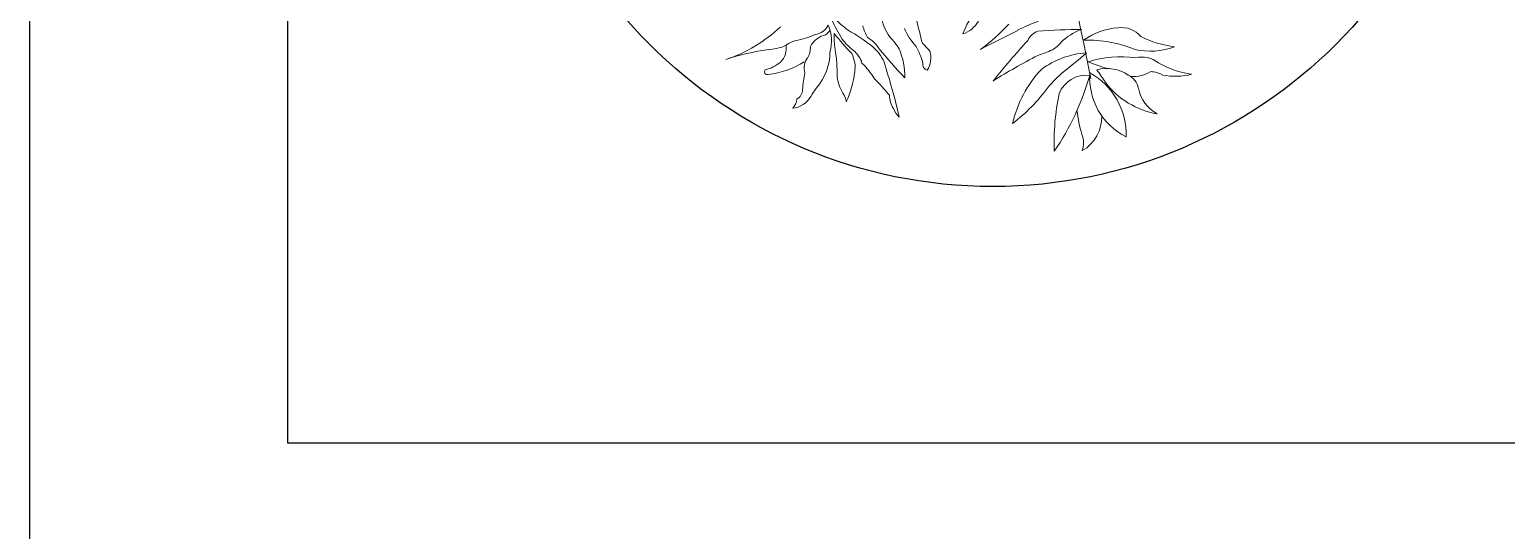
# Model space of a CAD drawing. Header units: inches. Extents: x 484217 to 497210, y -26946 to -21493.
# Drawn here: x 487793.5 to 487845, y -25279 to -25261.6 of the extents above; entities that cross this region are included whole.
import ezdxf

# ---------------------------------------------------------------- set-up
doc = ezdxf.new("R2010")
doc.units = ezdxf.units.IN
doc.header["$LTSCALE"] = 20
doc.header["$MEASUREMENT"] = 0
doc.layers.add('furniture', color=4, linetype='Continuous')
doc.layers.add('I-WALL-IN', color=3, linetype='Continuous')
doc.layers.add('PLANTS', color=84, linetype='Continuous', lineweight=13)

# ---------------------------------------------------------------- blocks, each defined once
blk = doc.blocks.new('A$C137A2C16')
at = {"layer": 'PLANTS'}
for centre, radius, start, end in [((94.77, 74.96), 13.46, 318.3537, 338.0695), ((98.34, 69.82), 8.92, 335.9648, 0.767), ((90.42, 73.24), 13.64, 320.5087, 339.9019), ((94.69, 67.3), 8.63, 333.3083, 8.3663), ((106.86, 63.35), 3.36, 127.2336, 181.4824), ((108.83, 63.97), 3.23, 136.5693, 164.9309), ((102.52, 61.57), 3.39, 117.6883, 174.7097), ((101.15, 63.38), 4.78, 344.5657, 17.3884), ((101.16, 68.67), 11, 294.743, 336.9478), ((107.69, 67.48), 4.75, 267.4107, 319.0432), ((116.17, 53.76), 16.82, 144.9116, 168.1397), ((116.37, 58.26), 13.8, 158.7642, 184.9269), ((107.4, 60.28), 2.46, 88.085, 140.8608), ((107.57, 60.52), 8.54, 170.8105, 202.7844), ((109, 58.11), 5.12, 133.3852, 181.606), ((110.95, 50.72), 9.32, 75.2125, 137.7089), ((79.88, 73.42), 27.96, 324.396, 329.7845), ((110.87, 42.53), 16.94, 107.5248, 114.3225), ((106.62, 65.34), 8.74, 252.8706, 320.0508), ((94.68, -196.53), 253.67, 87.6993, 93.374), ((153.77, 43.55), 57.12, 166.118, 171.9361), ((105.98, 58.25), 7.79, 188.6089, 211.1604), ((112.67, 55.36), 11.4, 171.0312, 203.0385), ((64.89, 36.77), 41.82, 23.802, 29.1495), ((107.96, 55.59), 3.8, 159.9256, 235.675), ((88.05, 27.25), 33.85, 42.528, 61.1237), ((108.86, 52.22), 5.13, 17.02, 78.383), ((96.14, 51.64), 4.08, 17.8196, 39.0684), ((110.53, 73.18), 19.06, 263.8261, 273.4164), ((68.4, 47.58), 32.07, 5.8563, 9.5365), ((118.88, 61.83), 17.73, 207.4788, 216.6909), ((119.13, 81.37), 31.84, 245.2985, 258.8941), ((112.11, 51.05), 3.14, 58.1737, 98.05), ((117.56, 54.52), 21.77, 186.7665, 194.6043), ((99.44, 51.81), 2.24, 186.3405, 233.1515), ((183.62, 72.26), 86.03, 194.411, 198.899), ((115.08, 59.56), 15.53, 213.8622, 243.9161), ((86.39, 35.63), 24.03, 24.5287, 40.4887), ((280.3, 92.17), 188.79, 193.2085, 194.8652), ((185.52, 109.97), 106, 214.4402, 218.2159), ((71.45, 32.2), 28.79, 23.6168, 33.5046), ((101.28, 50.86), 10.74, 217.3679, 236.411), ((91.52, 41.52), 3.84, 5.9471, 46.1141), ((103.59, 24.12), 14.87, 118.2379, 123.6906), ((96.62, 33.87), 3.35, 46.7307, 91.1935), ((92.12, 121.63), 85.2, 270, 272.1619), ((91.16, 43.58), 9.13, 281.04, 298.9269), ((98.03, 27.55), 8.4, 91.4321, 106.9903), ((98.17, 36.72), 0.851, 245.9247, 330.9459), ((98.03, 25.33), 8.45, 108.5462, 121.2642), ((50.13, 118.67), 98.55, 296.9105, 299.8765), ((97, 24.22), 9.27, 76.1151, 100.305), ((91, 38.55), 6.56, 261.7404, 293.7035), ((97.52, 25.72), 5.39, 99.6994, 127.4059), ((103.96, -57.92), 89.26, 89.9312, 94.7245), ((102.07, 34.67), 3.88, 280.7454, 300.9642), ((91.39, 34.48), 5.08, 269.4267, 288.0856), ((111.26, 9.01), 27.02, 129.0183, 137.1217), ((95.99, 26.92), 4.07, 107.9282, 137.891), ((101.72, 19.22), 10.6, 108.4353, 122.2579), ((119.79, -6.03), 41.3, 117.096, 121.2402), ((101.63, 34.7), 4.02, 260.7005, 286.9278), ((80.84, 39.73), 16.27, 301.7955, 310.7164), ((79.13, 52.54), 29.7, 294.5201, 301.2754), ((89.67, 32.77), 6.97, 293.2908, 310.3651), ((96.27, 24.87), 3.32, 93.4683, 128.855), ((95.52, 23.34), 3.94, 67.3652, 104.2648), ((84.41, 50.42), 25.36, 281.9901, 288.4353), ((94.7, 37.89), 12.79, 255.2983, 264.6854), ((92.9, 15.32), 12.36, 51.7629, 70.463), ((91.15, 19.89), 5.2, 60.5933, 100.1185), ((88.77, 23.27), 2.27, 353.8846, 50.0952), ((89.04, 23.38), 2.54, 22.5723, 42.2991), ((94.56, 24.41), 3.18, 180.9882, 222.1753), ((92.37, 6.13), 19.06, 75.8217, 86.5372), ((92.14, 17.55), 7.04, 35.3978, 77.221), ((97.54, 30.92), 6.33, 265.4609, 286.5574), ((100.43, 21.72), 3.32, 87.8789, 109.183), ((82.47, 21.11), 8.78, 355.1356, 12.6653), ((93.09, 23.15), 1.24, 224.5538, 242.1257), ((92.14, 19.73), 2.36, 44.9908, 80.8462), ((95.42, 22.64), 2.04, 217.6826, 275.1298), ((114.41, 36.22), 22.04, 221.4231, 224.8806), ((97.52, 21.07), 6.34, 186.4353, 200.5557), ((83.6, 17.17), 11.21, 353.3676, 19.1591), ((101.09, 32.02), 12.66, 244.3284, 254.5087), ((97.28, 18.36), 1.52, 16.2599, 73.739), ((96.81, 18.43), 2.99, 351.5996, 48.3659), ((72.45, 9.15), 19.21, 5.2359, 30.3163), ((91.35, 16.49), 2.54, 31.4182, 86.3015), ((85.01, 17.72), 6.67, 350.3114, 9.6886), ((88.58, 15.42), 5.49, 2.206, 25.8659), ((98.15, 16.95), 1.93, 32.9047, 72.2835), ((120.08, 13.75), 28.65, 174.2895, 185.7105), ((94.37, 15.83), 0.365, 213.6896, 6.2774)]:
    blk.add_arc(centre, radius, start, end, dxfattribs=at)

msp = doc.modelspace()

# ---------------------------------------------------------------- linework, layer by layer
at = {"layer": 'furniture'}
msp.add_circle((487827.068, -25250.095, 6.93), 16.945, dxfattribs=at)
at = {"layer": 'I-WALL-IN'}
for p, q in [((487793.454, -25178.759, 6.93), (487793.454, -25284.971, 6.93)), ((487802.454, -25178.759, 6.93), (487802.454, -25275.971, 6.93)), ((487802.454, -25275.971, 6.93), (487999.237, -25275.971, 6.93))]:
    msp.add_line(p, q, dxfattribs=at)

# ---------------------------------------------------------------- block references
at = {"layer": 'PLANTS', "xscale": 0.266257615534413, "yscale": 0.266257615534413, "zscale": 0.266257615534413, "rotation": 283.0645570240567}
msp.add_blockref('A$C137A2C16', (487809.412, -25239.515, 13.86), dxfattribs=at)

doc.saveas('drawing.dxf')
